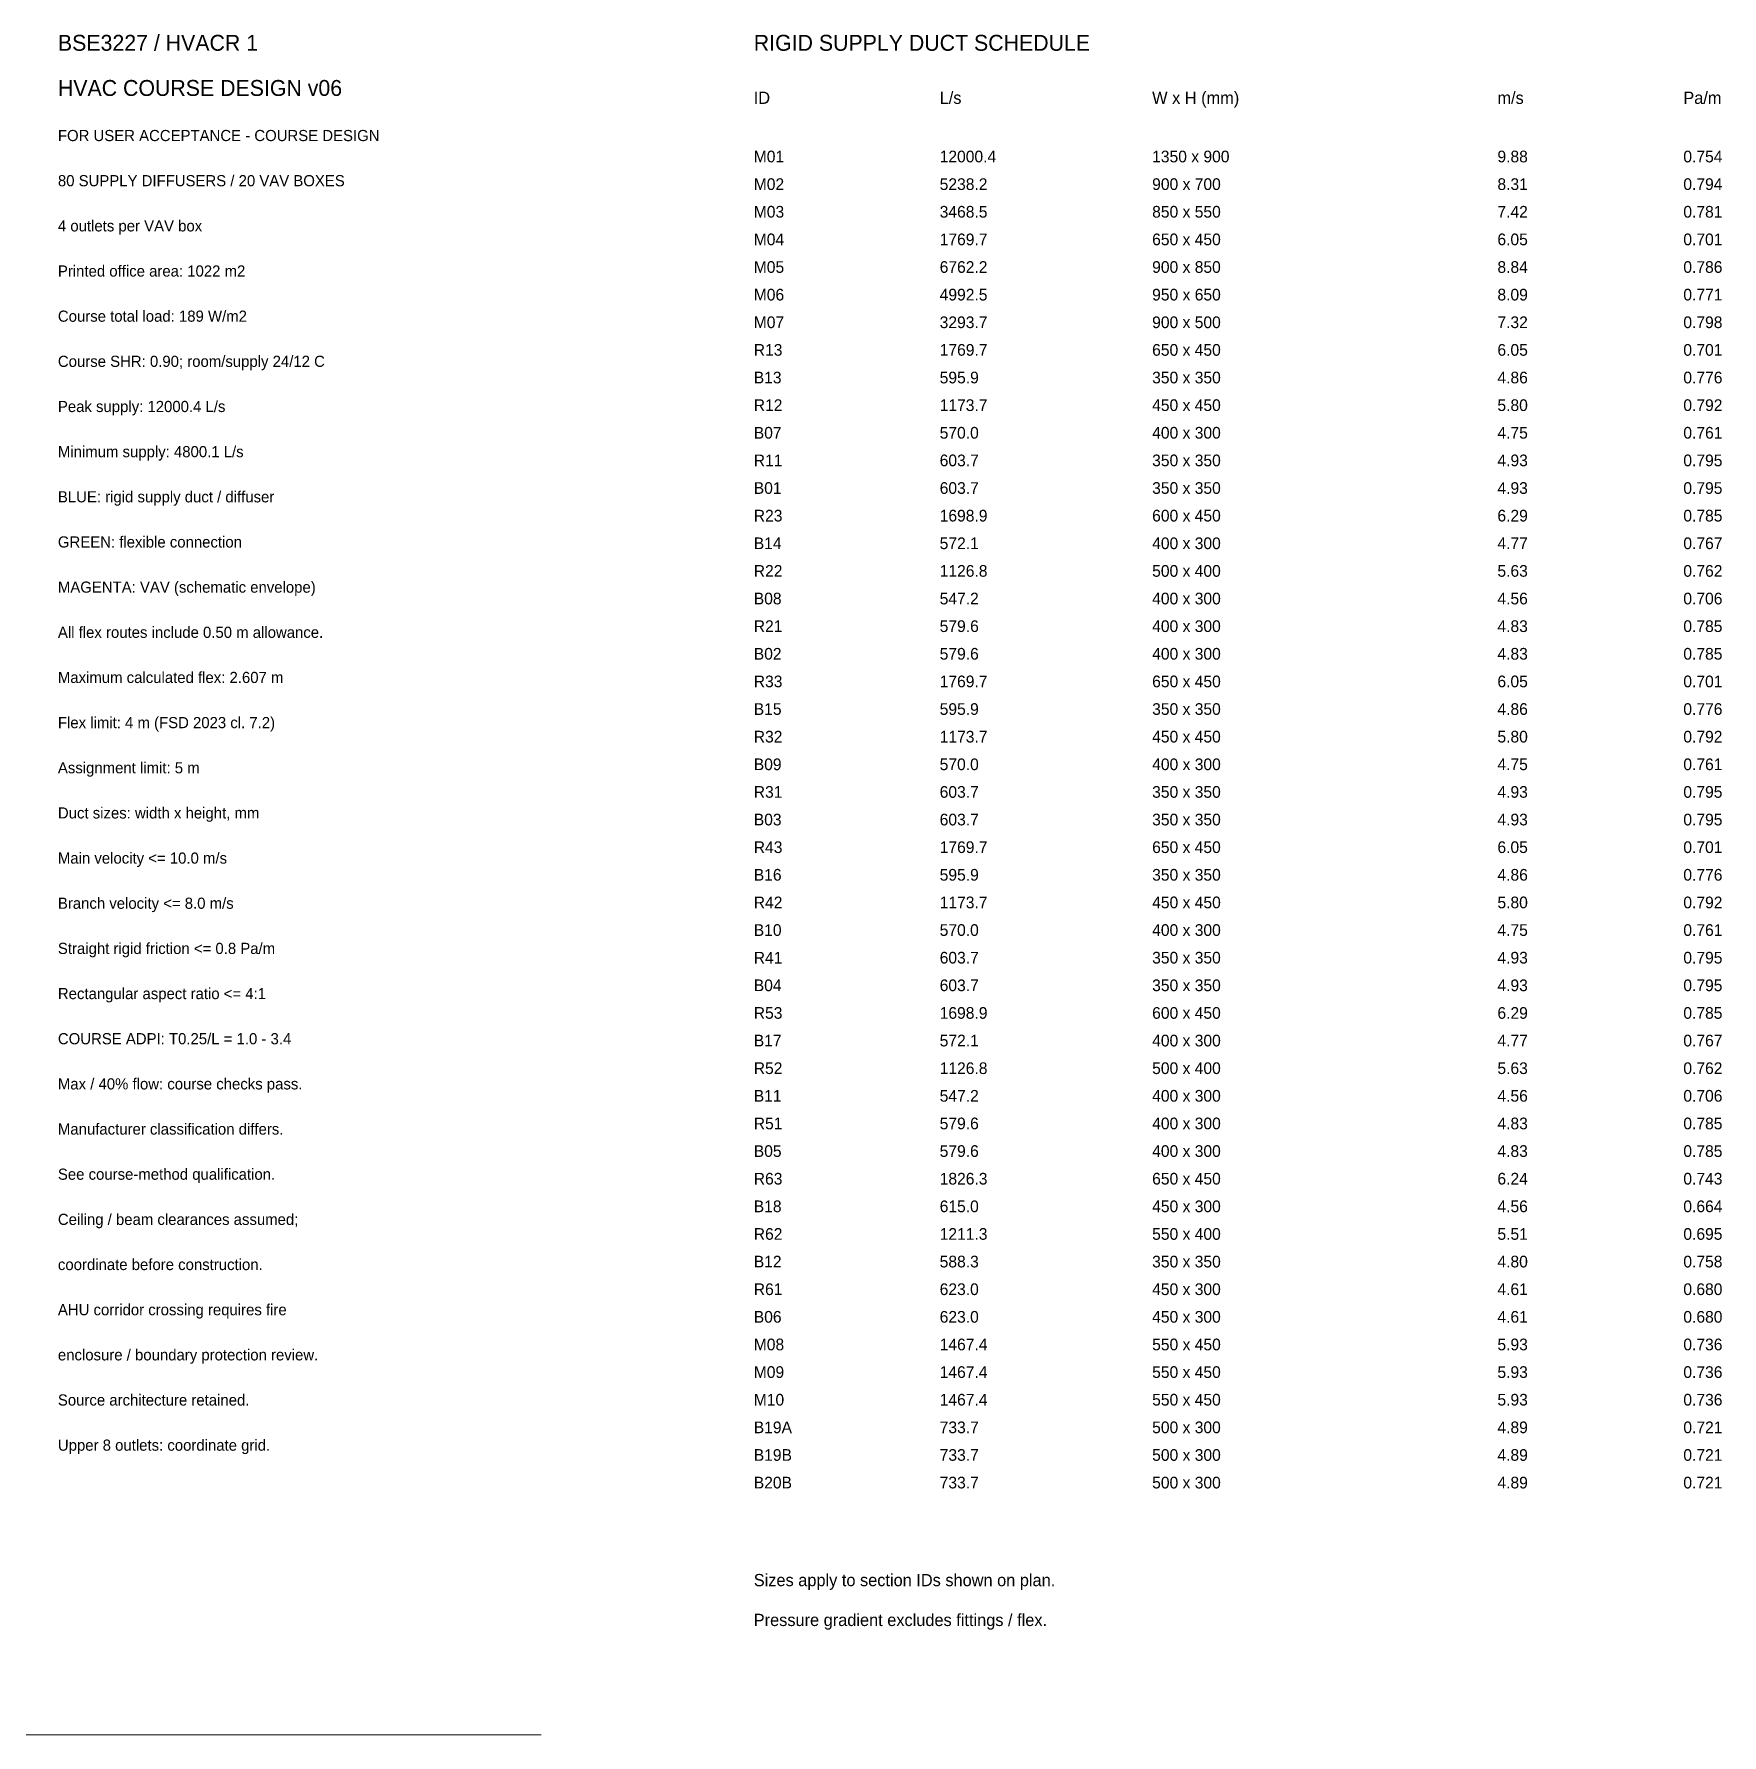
# Model space of a CAD drawing. Header units: millimetres. Extents: x 63846 to 141574, y 12149 to 46142.
# Drawn here: x 109796 to 141574, y 14126 to 46142 of the extents above; entities that cross this region are included whole.
import ezdxf

# ---------------------------------------------------------------- set-up
doc = ezdxf.new("R2010")
doc.units = ezdxf.units.MM
doc.layers.add('M-REVIEW', color=1, linetype='Continuous', lineweight=30)
doc.layers.add('M-TEXT', color=7, linetype='Continuous', lineweight=18)

msp = doc.modelspace()

# ---------------------------------------------------------------- linework, layer by layer
at = {"layer": 'M-TEXT', "lineweight": 15}
msp.add_line((63846, 14126), (119346, 14126), dxfattribs=at)

# ---------------------------------------------------------------- texts
at = {"layer": 'M-REVIEW', "lineweight": 15}
for s, p in [('FOR USER ACCEPTANCE - COURSE DESIGN', (110246, 44126)), ('COURSE ADPI: T0.25/L = 1.0 - 3.4', (110246, 27126)), ('Max / 40% flow: course checks pass.', (110246, 26276)), ('Manufacturer classification differs.', (110246, 25426)), ('See course-method qualification.', (110246, 24576))]:
    msp.add_text(s, height=210, dxfattribs=at).set_placement(p)
at = {"layer": 'M-TEXT', "lineweight": 15}
for s, height, p in [('BSE3227 / HVACR 1', 300, (110246, 45826)), ('RIGID SUPPLY DUCT SCHEDULE', 300, (123346, 45826)), ('HVAC COURSE DESIGN v06', 300, (110246, 44976)), ('ID', 230, (123346, 44826)), ('L/s', 230, (126846, 44826)), ('W x H (mm)', 230, (130846, 44826)), ('m/s', 230, (137346, 44826)), ('Pa/m', 230, (140846, 44826)), ('M01', 220, (123346, 43726)), ('12000.4', 220, (126846, 43726)), ('1350 x 900', 220, (130846, 43726)), ('9.88', 220, (137346, 43726)), ('0.754', 220, (140846, 43726)), ('80 SUPPLY DIFFUSERS / 20 VAV BOXES', 210, (110246, 43276)), ('M02', 220, (123346, 43206)), ('5238.2', 220, (126846, 43206)), ('900 x 700', 220, (130846, 43206)), ('8.31', 220, (137346, 43206)), ('0.794', 220, (140846, 43206)), ('M03', 220, (123346, 42686)), ('3468.5', 220, (126846, 42686)), ('850 x 550', 220, (130846, 42686)), ('7.42', 220, (137346, 42686)), ('0.781', 220, (140846, 42686)), ('4 outlets per VAV box', 210, (110246, 42426)), ('M04', 220, (123346, 42166)), ('1769.7', 220, (126846, 42166)), ('650 x 450', 220, (130846, 42166)), ('6.05', 220, (137346, 42166)), ('0.701', 220, (140846, 42166)), ('Printed office area: 1022 m2', 210, (110246, 41576)), ('M05', 220, (123346, 41646)), ('6762.2', 220, (126846, 41646)), ('900 x 850', 220, (130846, 41646)), ('8.84', 220, (137346, 41646)), ('0.786', 220, (140846, 41646)), ('M06', 220, (123346, 41126)), ('4992.5', 220, (126846, 41126)), ('950 x 650', 220, (130846, 41126)), ('8.09', 220, (137346, 41126)), ('0.771', 220, (140846, 41126)), ('Course total load: 189 W/m2', 210, (110246, 40726)), ('M07', 220, (123346, 40606)), ('3293.7', 220, (126846, 40606)), ('900 x 500', 220, (130846, 40606)), ('7.32', 220, (137346, 40606)), ('0.798', 220, (140846, 40606)), ('Course SHR: 0.90; room/supply 24/12 C', 210, (110246, 39876)), ('R13', 220, (123346, 40086)), ('1769.7', 220, (126846, 40086)), ('650 x 450', 220, (130846, 40086)), ('6.05', 220, (137346, 40086)), ('0.701', 220, (140846, 40086)), ('B13', 220, (123346, 39566)), ('595.9', 220, (126846, 39566)), ('350 x 350', 220, (130846, 39566)), ('4.86', 220, (137346, 39566)), ('0.776', 220, (140846, 39566)), ('Peak supply: 12000.4 L/s', 210, (110246, 39026)), ('R12', 220, (123346, 39046)), ('1173.7', 220, (126846, 39046)), ('450 x 450', 220, (130846, 39046)), ('5.80', 220, (137346, 39046)), ('0.792', 220, (140846, 39046)), ('B07', 220, (123346, 38526)), ('570.0', 220, (126846, 38526)), ('400 x 300', 220, (130846, 38526)), ('4.75', 220, (137346, 38526)), ('0.761', 220, (140846, 38526)), ('Minimum supply: 4800.1 L/s', 210, (110246, 38176)), ('R11', 220, (123346, 38006)), ('603.7', 220, (126846, 38006)), ('350 x 350', 220, (130846, 38006)), ('4.93', 220, (137346, 38006)), ('0.795', 220, (140846, 38006)), ('BLUE: rigid supply duct / diffuser', 210, (110246, 37326)), ('B01', 220, (123346, 37486)), ('603.7', 220, (126846, 37486)), ('350 x 350', 220, (130846, 37486)), ('4.93', 220, (137346, 37486)), ('0.795', 220, (140846, 37486)), ('R23', 220, (123346, 36966)), ('1698.9', 220, (126846, 36966)), ('600 x 450', 220, (130846, 36966)), ('6.29', 220, (137346, 36966)), ('0.785', 220, (140846, 36966)), ('GREEN: flexible connection', 210, (110246, 36476)), ('B14', 220, (123346, 36446)), ('572.1', 220, (126846, 36446)), ('400 x 300', 220, (130846, 36446)), ('4.77', 220, (137346, 36446)), ('0.767', 220, (140846, 36446)), ('R22', 220, (123346, 35926)), ('1126.8', 220, (126846, 35926)), ('500 x 400', 220, (130846, 35926)), ('5.63', 220, (137346, 35926)), ('0.762', 220, (140846, 35926)), ('MAGENTA: VAV (schematic envelope)', 210, (110246, 35626)), ('B08', 220, (123346, 35406)), ('547.2', 220, (126846, 35406)), ('400 x 300', 220, (130846, 35406)), ('4.56', 220, (137346, 35406)), ('0.706', 220, (140846, 35406)), ('All flex routes include 0.50 m allowance.', 210, (110246, 34776)), ('R21', 220, (123346, 34886)), ('579.6', 220, (126846, 34886)), ('400 x 300', 220, (130846, 34886)), ('4.83', 220, (137346, 34886)), ('0.785', 220, (140846, 34886)), ('B02', 220, (123346, 34366)), ('579.6', 220, (126846, 34366)), ('400 x 300', 220, (130846, 34366)), ('4.83', 220, (137346, 34366)), ('0.785', 220, (140846, 34366)), ('Maximum calculated flex: 2.607 m', 210, (110246, 33926)), ('R33', 220, (123346, 33846)), ('1769.7', 220, (126846, 33846)), ('650 x 450', 220, (130846, 33846)), ('6.05', 220, (137346, 33846)), ('0.701', 220, (140846, 33846)), ('Flex limit: 4 m (FSD 2023 cl. 7.2)', 210, (110246, 33076)), ('B15', 220, (123346, 33326)), ('595.9', 220, (126846, 33326)), ('350 x 350', 220, (130846, 33326)), ('4.86', 220, (137346, 33326)), ('0.776', 220, (140846, 33326)), ('R32', 220, (123346, 32806)), ('1173.7', 220, (126846, 32806)), ('450 x 450', 220, (130846, 32806)), ('5.80', 220, (137346, 32806)), ('0.792', 220, (140846, 32806)), ('Assignment limit: 5 m', 210, (110246, 32226)), ('B09', 220, (123346, 32286)), ('570.0', 220, (126846, 32286)), ('400 x 300', 220, (130846, 32286)), ('4.75', 220, (137346, 32286)), ('0.761', 220, (140846, 32286)), ('R31', 220, (123346, 31766)), ('603.7', 220, (126846, 31766)), ('350 x 350', 220, (130846, 31766)), ('4.93', 220, (137346, 31766)), ('0.795', 220, (140846, 31766)), ('Duct sizes: width x height, mm', 210, (110246, 31376)), ('B03', 220, (123346, 31246)), ('603.7', 220, (126846, 31246)), ('350 x 350', 220, (130846, 31246)), ('4.93', 220, (137346, 31246)), ('0.795', 220, (140846, 31246)), ('Main velocity <= 10.0 m/s', 210, (110246, 30526)), ('R43', 220, (123346, 30726)), ('1769.7', 220, (126846, 30726)), ('650 x 450', 220, (130846, 30726)), ('6.05', 220, (137346, 30726)), ('0.701', 220, (140846, 30726)), ('B16', 220, (123346, 30206)), ('595.9', 220, (126846, 30206)), ('350 x 350', 220, (130846, 30206)), ('4.86', 220, (137346, 30206)), ('0.776', 220, (140846, 30206)), ('Branch velocity <= 8.0 m/s', 210, (110246, 29676)), ('R42', 220, (123346, 29686)), ('1173.7', 220, (126846, 29686)), ('450 x 450', 220, (130846, 29686)), ('5.80', 220, (137346, 29686)), ('0.792', 220, (140846, 29686)), ('B10', 220, (123346, 29166)), ('570.0', 220, (126846, 29166)), ('400 x 300', 220, (130846, 29166)), ('4.75', 220, (137346, 29166)), ('0.761', 220, (140846, 29166)), ('Straight rigid friction <= 0.8 Pa/m', 210, (110246, 28826)), ('R41', 220, (123346, 28646)), ('603.7', 220, (126846, 28646)), ('350 x 350', 220, (130846, 28646)), ('4.93', 220, (137346, 28646)), ('0.795', 220, (140846, 28646)), ('Rectangular aspect ratio <= 4:1', 210, (110246, 27976)), ('B04', 220, (123346, 28126)), ('603.7', 220, (126846, 28126)), ('350 x 350', 220, (130846, 28126)), ('4.93', 220, (137346, 28126)), ('0.795', 220, (140846, 28126)), ('R53', 220, (123346, 27606)), ('1698.9', 220, (126846, 27606)), ('600 x 450', 220, (130846, 27606)), ('6.29', 220, (137346, 27606)), ('0.785', 220, (140846, 27606)), ('B17', 220, (123346, 27086)), ('572.1', 220, (126846, 27086)), ('400 x 300', 220, (130846, 27086)), ('4.77', 220, (137346, 27086)), ('0.767', 220, (140846, 27086)), ('R52', 220, (123346, 26566)), ('1126.8', 220, (126846, 26566)), ('500 x 400', 220, (130846, 26566)), ('5.63', 220, (137346, 26566)), ('0.762', 220, (140846, 26566)), ('B11', 220, (123346, 26046)), ('547.2', 220, (126846, 26046)), ('400 x 300', 220, (130846, 26046)), ('4.56', 220, (137346, 26046)), ('0.706', 220, (140846, 26046)), ('R51', 220, (123346, 25526)), ('579.6', 220, (126846, 25526)), ('400 x 300', 220, (130846, 25526)), ('4.83', 220, (137346, 25526)), ('0.785', 220, (140846, 25526)), ('B05', 220, (123346, 25006)), ('579.6', 220, (126846, 25006)), ('400 x 300', 220, (130846, 25006)), ('4.83', 220, (137346, 25006)), ('0.785', 220, (140846, 25006)), ('R63', 220, (123346, 24486)), ('1826.3', 220, (126846, 24486)), ('650 x 450', 220, (130846, 24486)), ('6.24', 220, (137346, 24486)), ('0.743', 220, (140846, 24486)), ('B18', 220, (123346, 23966)), ('615.0', 220, (126846, 23966)), ('450 x 300', 220, (130846, 23966)), ('4.56', 220, (137346, 23966)), ('0.664', 220, (140846, 23966)), ('Ceiling / beam clearances assumed;', 210, (110246, 23726)), ('R62', 220, (123346, 23446)), ('1211.3', 220, (126846, 23446)), ('550 x 400', 220, (130846, 23446)), ('5.51', 220, (137346, 23446)), ('0.695', 220, (140846, 23446)), ('coordinate before construction.', 210, (110246, 22876)), ('B12', 220, (123346, 22926)), ('588.3', 220, (126846, 22926)), ('350 x 350', 220, (130846, 22926)), ('4.80', 220, (137346, 22926)), ('0.758', 220, (140846, 22926)), ('R61', 220, (123346, 22406)), ('623.0', 220, (126846, 22406)), ('450 x 300', 220, (130846, 22406)), ('4.61', 220, (137346, 22406)), ('0.680', 220, (140846, 22406)), ('AHU corridor crossing requires fire', 210, (110246, 22026)), ('B06', 220, (123346, 21886)), ('623.0', 220, (126846, 21886)), ('450 x 300', 220, (130846, 21886)), ('4.61', 220, (137346, 21886)), ('0.680', 220, (140846, 21886)), ('M08', 220, (123346, 21366)), ('1467.4', 220, (126846, 21366)), ('550 x 450', 220, (130846, 21366)), ('5.93', 220, (137346, 21366)), ('0.736', 220, (140846, 21366)), ('enclosure / boundary protection review.', 210, (110246, 21176)), ('M09', 220, (123346, 20846)), ('1467.4', 220, (126846, 20846)), ('550 x 450', 220, (130846, 20846)), ('5.93', 220, (137346, 20846)), ('0.736', 220, (140846, 20846)), ('Source architecture retained.', 210, (110246, 20326)), ('M10', 220, (123346, 20326)), ('1467.4', 220, (126846, 20326)), ('550 x 450', 220, (130846, 20326)), ('5.93', 220, (137346, 20326)), ('0.736', 220, (140846, 20326)), ('B19A', 220, (123346, 19806)), ('733.7', 220, (126846, 19806)), ('500 x 300', 220, (130846, 19806)), ('4.89', 220, (137346, 19806)), ('0.721', 220, (140846, 19806)), ('Upper 8 outlets: coordinate grid.', 210, (110246, 19476)), ('B19B', 220, (123346, 19286)), ('733.7', 220, (126846, 19286)), ('500 x 300', 220, (130846, 19286)), ('4.89', 220, (137346, 19286)), ('0.721', 220, (140846, 19286)), ('B20B', 220, (123346, 18766)), ('733.7', 220, (126846, 18766)), ('500 x 300', 220, (130846, 18766)), ('4.89', 220, (137346, 18766)), ('0.721', 220, (140846, 18766)), ('Sizes apply to section IDs shown on plan.', 230, (123346, 16926)), ('Pressure gradient excludes fittings / flex.', 230, (123346, 16176))]:
    msp.add_text(s, height=height, dxfattribs=at).set_placement(p)

doc.saveas('drawing.dxf')
